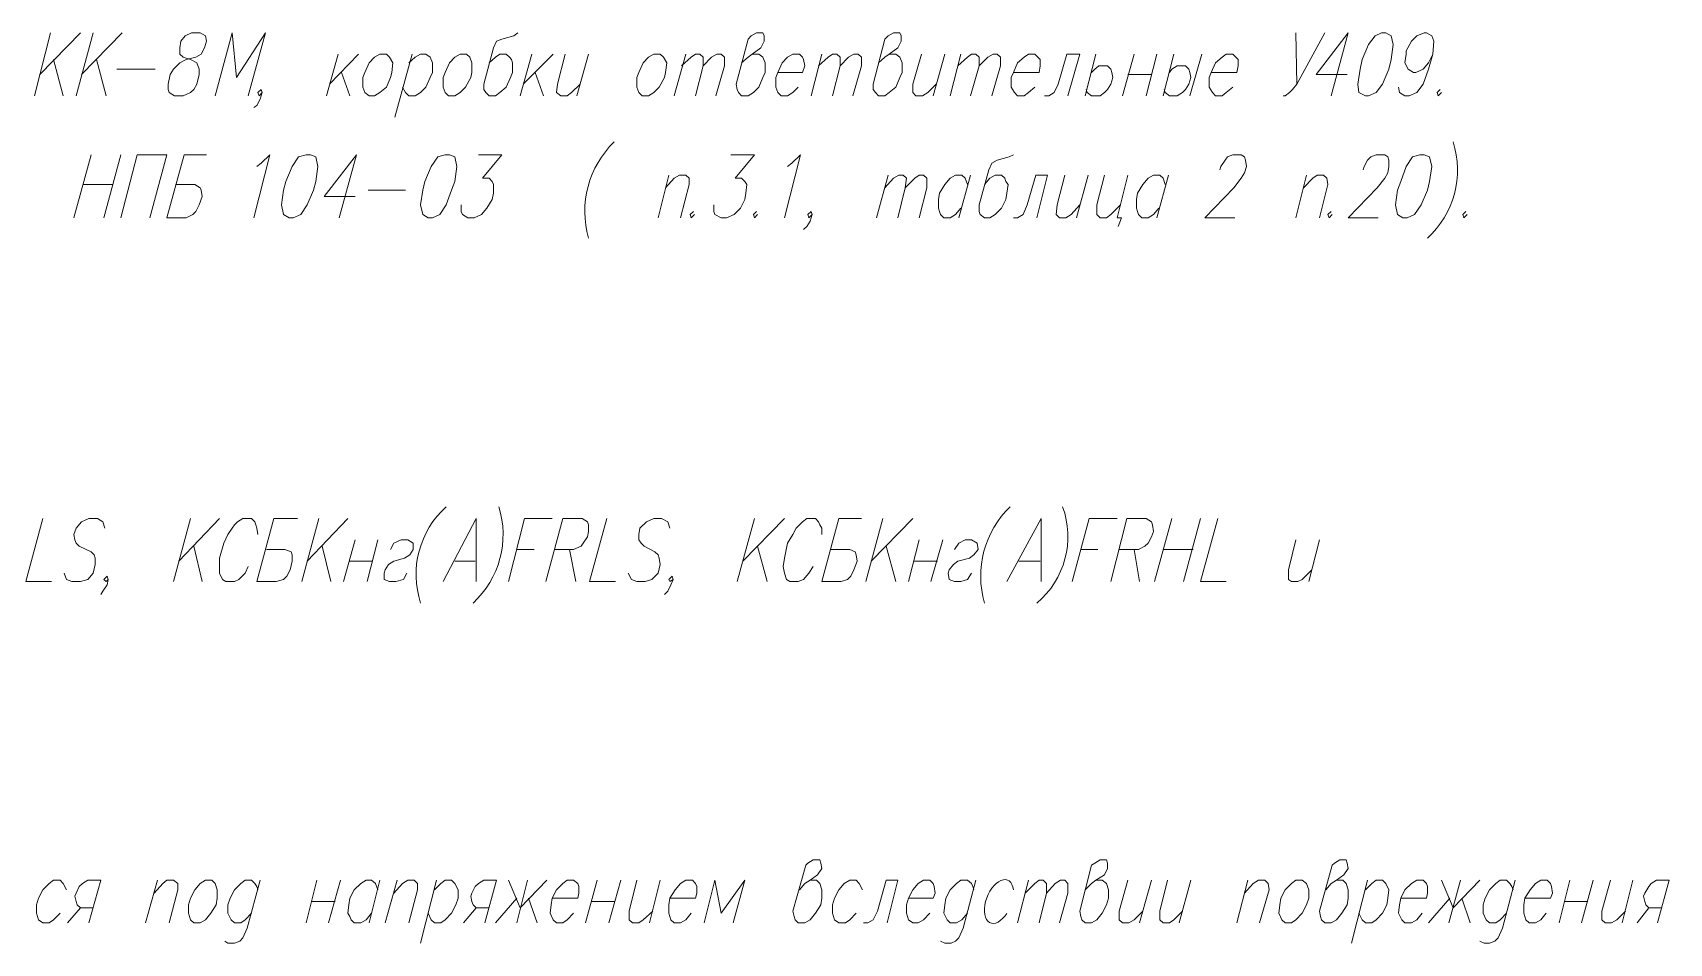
# Model space of a CAD drawing. Header units: millimetres. Extents: x 2185 to 4647, y 1259 to 2456.
# Drawn here: x 4063.25 to 4095.62, y 2347.82 to 2365.84 of the extents above; entities that cross this region are included whole.
import ezdxf

# ---------------------------------------------------------------- set-up
doc = ezdxf.new("R2010")
doc.units = ezdxf.units.MM
doc.layers.add('PDF _текст', color=7, linetype='Continuous')

msp = doc.modelspace()

# ---------------------------------------------------------------- linework, layer by layer
at = {"layer": 'PDF _текст', "lineweight": 20}
for points in [[(4063.596, 2365.837), (4063.279, 2364.588)], [(4064.189, 2365.837), (4063.385, 2365.011)], [(4064.443, 2365.837), (4064.104, 2364.588)], [(4065.014, 2365.837), (4064.21, 2365.011)], [(4067.512, 2364.588), (4067.851, 2365.837), (4067.279, 2364.948), (4067.195, 2365.837), (4066.856, 2364.588)], [(4072.847, 2365.837), (4072.762, 2365.773), (4072.529, 2365.71), (4072.423, 2365.667), (4072.36, 2365.54), (4072.169, 2364.821), (4072.169, 2364.715), (4072.212, 2364.651), (4072.275, 2364.588), (4072.402, 2364.588), (4072.487, 2364.651), (4072.614, 2364.757), (4072.698, 2364.948), (4072.741, 2365.053), (4072.741, 2365.244), (4072.72, 2365.307), (4072.677, 2365.35), (4072.614, 2365.413), (4072.487, 2365.413), (4072.402, 2365.35), (4072.275, 2365.244)], [(4077.271, 2365.244), (4077.398, 2365.35), (4077.482, 2365.413), (4077.652, 2365.54), (4077.715, 2365.667), (4077.715, 2365.773), (4077.694, 2365.837), (4077.567, 2365.837), (4077.461, 2365.773), (4077.398, 2365.71), (4077.165, 2364.821), (4077.186, 2364.715), (4077.207, 2364.651), (4077.271, 2364.588), (4077.398, 2364.588), (4077.504, 2364.651), (4077.609, 2364.757), (4077.694, 2364.948), (4077.736, 2365.053), (4077.736, 2365.244), (4077.694, 2365.35), (4077.609, 2365.413), (4077.482, 2365.413)], [(4079.98, 2365.244), (4080.107, 2365.35), (4080.192, 2365.413), (4080.361, 2365.54), (4080.425, 2365.667), (4080.425, 2365.773), (4080.404, 2365.837), (4080.277, 2365.837), (4080.171, 2365.773), (4080.107, 2365.71), (4079.874, 2364.821), (4079.874, 2364.715), (4079.917, 2364.651), (4079.98, 2364.588), (4080.107, 2364.588), (4080.192, 2364.651), (4080.319, 2364.757), (4080.404, 2364.948), (4080.446, 2365.053), (4080.446, 2365.244), (4080.404, 2365.35), (4080.319, 2365.413), (4080.192, 2365.413)], [(4088.807, 2365.837), (4088.257, 2364.821), (4088.172, 2364.715), (4088.109, 2364.651), (4088.024, 2364.588), (4087.982, 2364.588)], [(4088.236, 2365.837), (4088.257, 2364.821)], [(4088.934, 2364.588), (4089.273, 2365.837), (4088.638, 2365.011), (4089.252, 2365.011)], [(4090.945, 2365.413), (4090.861, 2365.244), (4090.755, 2365.117), (4090.607, 2365.053), (4090.564, 2365.053), (4090.458, 2365.117), (4090.395, 2365.244), (4090.416, 2365.413), (4090.416, 2365.477), (4090.522, 2365.667), (4090.628, 2365.773), (4090.776, 2365.837), (4090.818, 2365.837), (4090.924, 2365.773), (4090.966, 2365.667), (4090.945, 2365.413), (4090.861, 2365.117), (4090.755, 2364.821), (4090.628, 2364.651), (4090.48, 2364.588), (4090.395, 2364.588), (4090.289, 2364.651), (4090.268, 2364.757)], [(4063.85, 2364.588), (4063.66, 2365.307)], [(4064.697, 2364.588), (4064.506, 2365.307)], [(4064.909, 2365.117), (4065.671, 2365.117)], [(4069.29, 2365.413), (4069.058, 2364.588)], [(4069.693, 2365.413), (4069.121, 2364.821)], [(4070.751, 2365.413), (4070.412, 2364.164)], [(4070.687, 2365.244), (4070.814, 2365.35), (4070.92, 2365.413), (4071.026, 2365.413), (4071.111, 2365.35), (4071.153, 2365.244), (4071.153, 2365.053), (4071.111, 2364.948), (4071.026, 2364.757), (4070.92, 2364.651), (4070.814, 2364.588), (4070.687, 2364.588), (4070.624, 2364.651), (4070.56, 2364.757)], [(4073.122, 2365.413), (4072.889, 2364.588)], [(4073.545, 2365.413), (4072.952, 2364.821)], [(4073.778, 2365.413), (4073.63, 2364.821), (4073.609, 2364.651), (4073.693, 2364.588), (4073.82, 2364.588), (4073.905, 2364.651), (4074.074, 2364.821)], [(4074.244, 2365.413), (4074.011, 2364.588)], [(4076.17, 2365.413), (4075.937, 2364.588)], [(4076.085, 2365.18), (4076.276, 2365.35), (4076.36, 2365.413), (4076.445, 2365.413), (4076.509, 2365.35), (4076.509, 2365.18), (4076.36, 2364.588)], [(4076.509, 2365.18), (4076.678, 2365.35), (4076.784, 2365.413), (4076.869, 2365.413), (4076.932, 2365.35), (4076.932, 2365.18), (4076.763, 2364.588)], [(4077.99, 2365.053), (4078.477, 2365.053), (4078.52, 2365.18), (4078.498, 2365.307), (4078.477, 2365.35), (4078.414, 2365.413), (4078.287, 2365.413), (4078.181, 2365.35), (4078.075, 2365.244), (4077.99, 2365.053), (4077.948, 2364.948), (4077.948, 2364.757), (4077.99, 2364.651), (4078.054, 2364.588), (4078.181, 2364.588), (4078.287, 2364.651), (4078.393, 2364.757)], [(4078.858, 2365.413), (4078.647, 2364.588)], [(4078.795, 2365.18), (4078.985, 2365.35), (4079.07, 2365.413), (4079.155, 2365.413), (4079.218, 2365.35), (4079.218, 2365.18), (4079.07, 2364.588)], [(4079.218, 2365.18), (4079.388, 2365.35), (4079.493, 2365.413), (4079.578, 2365.413), (4079.642, 2365.35), (4079.642, 2365.18), (4079.472, 2364.588)], [(4080.827, 2365.413), (4080.658, 2364.821), (4080.658, 2364.651), (4080.721, 2364.588), (4080.848, 2364.588), (4080.954, 2364.651), (4081.123, 2364.821)], [(4081.293, 2365.413), (4081.06, 2364.588)], [(4081.61, 2365.413), (4081.398, 2364.588)], [(4081.547, 2365.18), (4081.737, 2365.35), (4081.822, 2365.413), (4081.907, 2365.413), (4081.97, 2365.35), (4081.97, 2365.18), (4081.801, 2364.588)], [(4081.97, 2365.18), (4082.139, 2365.35), (4082.245, 2365.413), (4082.33, 2365.413), (4082.393, 2365.35), (4082.393, 2365.18), (4082.224, 2364.588)], [(4082.647, 2365.053), (4083.155, 2365.053), (4083.177, 2365.18), (4083.177, 2365.307), (4083.134, 2365.35), (4083.071, 2365.413), (4082.944, 2365.413), (4082.859, 2365.35), (4082.732, 2365.244), (4082.647, 2365.053), (4082.605, 2364.948), (4082.605, 2364.757), (4082.669, 2364.651), (4082.732, 2364.588), (4082.859, 2364.588), (4082.944, 2364.651), (4083.071, 2364.757)], [(4083.727, 2364.588), (4083.96, 2365.413), (4083.706, 2365.413), (4083.536, 2364.821), (4083.452, 2364.651), (4083.346, 2364.588), (4083.261, 2364.588)], [(4084.277, 2365.413), (4084.066, 2364.588)], [(4084.193, 2365.053), (4084.256, 2365.117), (4084.341, 2365.18), (4084.468, 2365.18), (4084.51, 2365.18), (4084.574, 2365.117), (4084.595, 2365.053), (4084.616, 2364.948), (4084.574, 2364.821), (4084.51, 2364.715), (4084.447, 2364.651), (4084.362, 2364.588), (4084.193, 2364.588), (4084.108, 2364.651), (4084.087, 2364.715)], [(4085.039, 2365.413), (4084.807, 2364.588)], [(4085.484, 2365.413), (4085.272, 2364.588)], [(4085.823, 2365.413), (4085.611, 2364.588)], [(4085.738, 2365.053), (4085.78, 2365.117), (4085.886, 2365.18), (4086.013, 2365.18), (4086.055, 2365.18), (4086.119, 2365.117), (4086.14, 2365.053), (4086.161, 2364.948), (4086.119, 2364.821), (4086.055, 2364.715), (4085.992, 2364.651), (4085.886, 2364.588), (4085.738, 2364.588), (4085.653, 2364.651), (4085.632, 2364.715)], [(4086.373, 2365.413), (4086.14, 2364.588)], [(4086.563, 2365.053), (4087.071, 2365.053), (4087.093, 2365.18), (4087.093, 2365.307), (4087.05, 2365.35), (4086.987, 2365.413), (4086.86, 2365.413), (4086.775, 2365.35), (4086.648, 2365.244), (4086.563, 2365.053), (4086.521, 2364.948), (4086.521, 2364.757), (4086.585, 2364.651), (4086.648, 2364.588), (4086.775, 2364.588), (4086.86, 2364.651), (4086.987, 2364.757)], [(4069.354, 2365.053), (4069.523, 2364.588)], [(4073.185, 2365.053), (4073.355, 2364.588)], [(4084.912, 2365.011), (4085.378, 2365.011)], [(4067.787, 2364.651), (4067.724, 2364.588), (4067.703, 2364.651), (4067.766, 2364.715), (4067.787, 2364.651), (4067.745, 2364.524), (4067.682, 2364.397), (4067.618, 2364.355)], [(4091.093, 2364.715), (4091.03, 2364.651), (4091.051, 2364.588), (4091.115, 2364.651)], [(4064.401, 2363.423), (4064.062, 2362.175)], [(4064.655, 2362.175), (4064.993, 2363.423)], [(4064.993, 2362.175), (4065.311, 2363.423), (4065.903, 2363.423), (4065.565, 2362.175)], [(4066.687, 2363.423), (4066.242, 2363.423), (4065.903, 2362.175), (4066.285, 2362.175), (4066.412, 2362.238), (4066.475, 2362.302), (4066.539, 2362.429), (4066.602, 2362.598), (4066.581, 2362.725), (4066.56, 2362.767), (4066.454, 2362.831), (4066.073, 2362.831)], [(4067.682, 2363.191), (4067.766, 2363.254), (4067.936, 2363.423), (4067.618, 2362.175)], [(4069.312, 2362.175), (4069.65, 2363.423), (4069.015, 2362.598), (4069.629, 2362.598)], [(4072.063, 2363.423), (4072.529, 2363.423), (4072.148, 2362.958), (4072.275, 2362.958), (4072.339, 2362.894), (4072.36, 2362.831), (4072.36, 2362.661), (4072.339, 2362.534), (4072.233, 2362.365), (4072.127, 2362.238), (4071.979, 2362.175), (4071.852, 2362.175), (4071.746, 2362.238), (4071.725, 2362.302), (4071.725, 2362.429)], [(4077.059, 2363.423), (4077.525, 2363.423), (4077.144, 2362.958), (4077.271, 2362.958), (4077.334, 2362.894), (4077.377, 2362.831), (4077.355, 2362.661), (4077.334, 2362.534), (4077.25, 2362.365), (4077.123, 2362.238), (4076.974, 2362.175), (4076.869, 2362.175), (4076.742, 2362.238), (4076.72, 2362.302), (4076.72, 2362.429)], [(4078.181, 2363.191), (4078.266, 2363.254), (4078.435, 2363.423), (4078.117, 2362.175)], [(4082.647, 2363.423), (4082.563, 2363.381), (4082.33, 2363.318), (4082.224, 2363.254), (4082.161, 2363.127), (4081.97, 2362.429), (4081.97, 2362.302), (4081.991, 2362.238), (4082.076, 2362.175), (4082.182, 2362.175), (4082.288, 2362.238), (4082.415, 2362.365), (4082.499, 2362.534), (4082.52, 2362.661), (4082.542, 2362.831), (4082.499, 2362.894), (4082.478, 2362.958), (4082.415, 2363.021), (4082.288, 2363.021), (4082.182, 2362.958), (4082.076, 2362.831)], [(4086.733, 2363.127), (4086.754, 2363.191), (4086.839, 2363.318), (4086.881, 2363.381), (4086.987, 2363.423), (4087.156, 2363.423), (4087.22, 2363.381), (4087.241, 2363.318), (4087.262, 2363.191), (4087.22, 2363.064), (4087.156, 2362.958), (4087.008, 2362.767), (4086.436, 2362.175), (4087.029, 2362.175)], [(4089.569, 2363.127), (4089.59, 2363.191), (4089.654, 2363.318), (4089.717, 2363.381), (4089.823, 2363.423), (4089.993, 2363.423), (4090.056, 2363.381), (4090.077, 2363.318), (4090.077, 2363.191), (4090.056, 2363.064), (4089.993, 2362.958), (4089.845, 2362.767), (4089.273, 2362.175), (4089.866, 2362.175)], [(4075.831, 2363.021), (4075.62, 2362.175)], [(4075.768, 2362.767), (4075.937, 2362.958), (4076.043, 2363.021), (4076.17, 2363.021), (4076.233, 2362.958), (4076.233, 2362.831), (4076.064, 2362.175)], [(4080.171, 2363.021), (4079.938, 2362.175)], [(4080.107, 2362.767), (4080.277, 2362.958), (4080.382, 2363.021), (4080.467, 2363.021), (4080.531, 2362.958), (4080.509, 2362.767), (4080.361, 2362.175)], [(4080.509, 2362.767), (4080.7, 2362.958), (4080.785, 2363.021), (4080.869, 2363.021), (4080.933, 2362.958), (4080.933, 2362.767), (4080.785, 2362.175)], [(4081.61, 2362.365), (4081.504, 2362.238), (4081.398, 2362.175), (4081.271, 2362.175), (4081.208, 2362.238), (4081.187, 2362.302), (4081.166, 2362.365), (4081.166, 2362.534), (4081.187, 2362.661), (4081.293, 2362.831), (4081.398, 2362.958), (4081.504, 2363.021), (4081.631, 2363.021), (4081.695, 2362.958), (4081.737, 2362.831)], [(4081.801, 2363.021), (4081.568, 2362.175)], [(4083.113, 2362.175), (4083.325, 2363.021), (4083.092, 2363.021), (4082.923, 2362.429), (4082.838, 2362.238), (4082.732, 2362.175), (4082.647, 2362.175)], [(4083.663, 2363.021), (4083.515, 2362.429), (4083.494, 2362.238), (4083.558, 2362.175), (4083.685, 2362.175), (4083.79, 2362.238), (4083.96, 2362.429)], [(4084.129, 2363.021), (4083.896, 2362.175)], [(4084.447, 2363.021), (4084.298, 2362.429), (4084.298, 2362.238), (4084.362, 2362.175), (4084.489, 2362.175), (4084.574, 2362.238), (4084.764, 2362.429)], [(4084.912, 2363.021), (4084.701, 2362.175), (4084.785, 2362.175), (4084.722, 2362.005)], [(4085.526, 2362.365), (4085.42, 2362.238), (4085.315, 2362.175), (4085.188, 2362.175), (4085.124, 2362.238), (4085.103, 2362.302), (4085.082, 2362.365), (4085.082, 2362.534), (4085.103, 2362.661), (4085.209, 2362.831), (4085.315, 2362.958), (4085.42, 2363.021), (4085.547, 2363.021), (4085.611, 2362.958), (4085.653, 2362.831)], [(4085.717, 2363.021), (4085.484, 2362.175)], [(4088.447, 2363.021), (4088.236, 2362.175)], [(4088.384, 2362.767), (4088.574, 2362.958), (4088.659, 2363.021), (4088.786, 2363.021), (4088.85, 2362.958), (4088.871, 2362.831), (4088.701, 2362.175)], [(4064.252, 2362.831), (4064.824, 2362.831)], [(4069.883, 2362.725), (4070.624, 2362.725)], [(4076.318, 2362.302), (4076.255, 2362.238), (4076.276, 2362.175), (4076.339, 2362.238)], [(4077.567, 2362.302), (4077.504, 2362.238), (4077.525, 2362.175), (4077.588, 2362.238)], [(4078.668, 2362.238), (4078.604, 2362.175), (4078.583, 2362.238), (4078.647, 2362.302), (4078.668, 2362.238), (4078.625, 2362.111), (4078.562, 2362.005), (4078.498, 2361.942)], [(4088.934, 2362.302), (4088.871, 2362.238), (4088.892, 2362.175), (4088.955, 2362.238)], [(4091.601, 2362.302), (4091.538, 2362.238), (4091.559, 2362.175), (4091.623, 2362.238)], [(4063.448, 2356.226), (4063.109, 2354.977), (4063.617, 2354.977)], [(4064.676, 2356.036), (4064.633, 2356.163), (4064.528, 2356.226), (4064.358, 2356.226), (4064.21, 2356.163), (4064.104, 2356.036), (4064.062, 2355.909), (4064.083, 2355.803), (4064.104, 2355.739), (4064.168, 2355.676), (4064.401, 2355.57), (4064.464, 2355.507), (4064.485, 2355.443), (4064.485, 2355.316), (4064.443, 2355.147), (4064.337, 2355.02), (4064.189, 2354.977), (4064.02, 2354.977), (4063.914, 2355.02), (4063.871, 2355.147)], [(4066.369, 2356.226), (4066.031, 2354.977)], [(4066.941, 2356.226), (4066.136, 2355.38)], [(4067.703, 2355.909), (4067.682, 2356.036), (4067.66, 2356.099), (4067.639, 2356.163), (4067.576, 2356.226), (4067.406, 2356.226), (4067.301, 2356.163), (4067.237, 2356.099), (4067.195, 2356.036), (4067.11, 2355.909), (4067.025, 2355.739), (4066.941, 2355.443), (4066.941, 2355.274), (4066.941, 2355.147), (4067.004, 2355.02), (4067.068, 2354.977), (4067.237, 2354.977), (4067.322, 2355.02), (4067.449, 2355.147), (4067.512, 2355.274)], [(4068.486, 2356.226), (4068.02, 2356.226), (4067.682, 2354.977), (4068.063, 2354.977), (4068.211, 2355.02), (4068.274, 2355.083), (4068.338, 2355.21), (4068.38, 2355.38), (4068.38, 2355.507), (4068.359, 2355.57), (4068.232, 2355.612), (4067.872, 2355.612)], [(4068.909, 2356.226), (4068.571, 2354.977)], [(4069.481, 2356.226), (4068.677, 2355.38)], [(4071.365, 2354.977), (4072.021, 2356.226), (4072.021, 2354.977)], [(4072.656, 2354.977), (4072.974, 2356.226), (4073.524, 2356.226)], [(4073.397, 2354.977), (4073.736, 2356.226), (4074.117, 2356.226), (4074.223, 2356.163), (4074.244, 2356.099), (4074.244, 2355.972), (4074.223, 2355.866), (4074.138, 2355.739), (4074.096, 2355.676), (4073.947, 2355.612), (4073.566, 2355.612)], [(4074.604, 2356.226), (4074.265, 2354.977), (4074.773, 2354.977)], [(4075.852, 2356.036), (4075.81, 2356.163), (4075.683, 2356.226), (4075.535, 2356.226), (4075.387, 2356.163), (4075.26, 2356.036), (4075.239, 2355.909), (4075.239, 2355.803), (4075.281, 2355.739), (4075.344, 2355.676), (4075.556, 2355.57), (4075.62, 2355.507), (4075.641, 2355.443), (4075.662, 2355.316), (4075.62, 2355.147), (4075.493, 2355.02), (4075.366, 2354.977), (4075.196, 2354.977), (4075.09, 2355.02), (4075.027, 2355.147)], [(4077.525, 2356.226), (4077.186, 2354.977)], [(4078.117, 2356.226), (4077.292, 2355.38)], [(4078.858, 2355.909), (4078.858, 2356.036), (4078.816, 2356.099), (4078.795, 2356.163), (4078.731, 2356.226), (4078.562, 2356.226), (4078.477, 2356.163), (4078.414, 2356.099), (4078.35, 2356.036), (4078.287, 2355.909), (4078.181, 2355.739), (4078.117, 2355.443), (4078.096, 2355.274), (4078.117, 2355.147), (4078.16, 2355.02), (4078.223, 2354.977), (4078.393, 2354.977), (4078.498, 2355.02), (4078.604, 2355.147), (4078.689, 2355.274)], [(4079.642, 2356.226), (4079.197, 2356.226), (4078.858, 2354.977), (4079.239, 2354.977), (4079.366, 2355.02), (4079.43, 2355.083), (4079.493, 2355.21), (4079.557, 2355.38), (4079.536, 2355.507), (4079.515, 2355.57), (4079.409, 2355.612), (4079.028, 2355.612)], [(4080.065, 2356.226), (4079.726, 2354.977)], [(4080.658, 2356.226), (4079.832, 2355.38)], [(4082.52, 2354.977), (4083.198, 2356.226), (4083.198, 2354.977)], [(4083.812, 2354.977), (4084.15, 2356.226), (4084.701, 2356.226)], [(4084.574, 2354.977), (4084.891, 2356.226), (4085.272, 2356.226), (4085.378, 2356.163), (4085.399, 2356.099), (4085.42, 2355.972), (4085.378, 2355.866), (4085.315, 2355.739), (4085.251, 2355.676), (4085.124, 2355.612), (4084.743, 2355.612)], [(4085.442, 2354.977), (4085.78, 2356.226)], [(4086.352, 2356.226), (4086.013, 2354.977)], [(4086.69, 2356.226), (4086.352, 2354.977), (4086.86, 2354.977)], [(4069.629, 2355.803), (4069.396, 2354.977)], [(4070.074, 2355.803), (4069.862, 2354.977)], [(4070.328, 2355.612), (4070.391, 2355.739), (4070.539, 2355.803), (4070.666, 2355.803), (4070.772, 2355.739), (4070.772, 2355.612), (4070.709, 2355.507), (4070.603, 2355.443), (4070.391, 2355.38), (4070.285, 2355.316), (4070.222, 2355.21), (4070.201, 2355.147), (4070.201, 2355.02), (4070.306, 2354.977), (4070.433, 2354.977), (4070.582, 2355.02), (4070.645, 2355.147)], [(4080.785, 2355.803), (4080.573, 2354.977)], [(4081.25, 2355.803), (4081.017, 2354.977)], [(4081.483, 2355.612), (4081.568, 2355.739), (4081.695, 2355.803), (4081.822, 2355.803), (4081.928, 2355.739), (4081.949, 2355.612), (4081.864, 2355.507), (4081.779, 2355.443), (4081.547, 2355.38), (4081.462, 2355.316), (4081.377, 2355.21), (4081.356, 2355.147), (4081.377, 2355.02), (4081.483, 2354.977), (4081.61, 2354.977), (4081.737, 2355.02), (4081.822, 2355.147)], [(4088.236, 2355.803), (4088.088, 2355.21), (4088.088, 2355.02), (4088.151, 2354.977), (4088.278, 2354.977), (4088.363, 2355.02), (4088.553, 2355.21)], [(4088.701, 2355.803), (4088.49, 2354.977)], [(4066.602, 2354.977), (4066.433, 2355.676)], [(4069.142, 2354.977), (4068.973, 2355.676)], [(4072.825, 2355.612), (4073.164, 2355.612)], [(4073.863, 2355.612), (4073.99, 2354.977)], [(4077.779, 2354.977), (4077.588, 2355.676)], [(4080.319, 2354.977), (4080.128, 2355.676)], [(4083.981, 2355.612), (4084.32, 2355.612)], [(4085.039, 2355.612), (4085.145, 2354.977)], [(4085.611, 2355.612), (4086.204, 2355.612)], [(4064.739, 2355.02), (4064.697, 2354.977), (4064.655, 2355.02), (4064.718, 2355.083), (4064.739, 2355.02), (4064.718, 2354.914), (4064.633, 2354.787), (4064.591, 2354.723)], [(4069.502, 2355.38), (4069.968, 2355.38)], [(4071.598, 2355.38), (4072, 2355.38)], [(4075.916, 2355.02), (4075.852, 2354.977), (4075.831, 2355.02), (4075.895, 2355.083), (4075.916, 2355.02), (4075.874, 2354.914), (4075.81, 2354.787), (4075.747, 2354.723)], [(4080.679, 2355.38), (4081.144, 2355.38)], [(4082.753, 2355.38), (4083.177, 2355.38)], [(4078.414, 2348.881), (4078.52, 2349.008), (4078.625, 2349.072), (4078.774, 2349.177), (4078.858, 2349.304), (4078.837, 2349.41), (4078.816, 2349.474), (4078.689, 2349.474), (4078.583, 2349.41), (4078.541, 2349.368), (4078.287, 2348.458), (4078.308, 2348.352), (4078.329, 2348.288), (4078.393, 2348.225), (4078.52, 2348.225), (4078.625, 2348.288), (4078.731, 2348.415), (4078.837, 2348.585), (4078.858, 2348.712), (4078.858, 2348.881), (4078.816, 2349.008), (4078.752, 2349.072), (4078.625, 2349.072)], [(4084.066, 2348.881), (4084.193, 2349.008), (4084.277, 2349.072), (4084.447, 2349.177), (4084.51, 2349.304), (4084.51, 2349.41), (4084.489, 2349.474), (4084.362, 2349.474), (4084.256, 2349.41), (4084.193, 2349.368), (4083.96, 2348.458), (4083.981, 2348.352), (4084.002, 2348.288), (4084.066, 2348.225), (4084.193, 2348.225), (4084.298, 2348.288), (4084.404, 2348.415), (4084.489, 2348.585), (4084.531, 2348.712), (4084.531, 2348.881), (4084.489, 2349.008), (4084.404, 2349.072), (4084.277, 2349.072)], [(4088.828, 2348.881), (4088.934, 2349.008), (4089.04, 2349.072), (4089.188, 2349.177), (4089.273, 2349.304), (4089.252, 2349.41), (4089.231, 2349.474), (4089.104, 2349.474), (4088.998, 2349.41), (4088.955, 2349.368), (4088.701, 2348.458), (4088.723, 2348.352), (4088.744, 2348.288), (4088.807, 2348.225), (4088.934, 2348.225), (4089.04, 2348.288), (4089.146, 2348.415), (4089.252, 2348.585), (4089.273, 2348.712), (4089.273, 2348.881), (4089.231, 2349.008), (4089.167, 2349.072), (4089.04, 2349.072)], [(4063.914, 2348.881), (4063.85, 2349.008), (4063.787, 2349.072), (4063.66, 2349.072), (4063.575, 2349.008), (4063.448, 2348.881), (4063.363, 2348.712), (4063.321, 2348.585), (4063.321, 2348.415), (4063.363, 2348.288), (4063.448, 2348.225), (4063.575, 2348.225), (4063.66, 2348.288), (4063.787, 2348.415)], [(4064.358, 2348.225), (4064.591, 2349.072), (4064.337, 2349.072), (4064.231, 2349.008), (4064.168, 2348.945), (4064.104, 2348.817), (4064.083, 2348.754), (4064.104, 2348.648), (4064.125, 2348.585), (4064.189, 2348.521), (4064.443, 2348.521)], [(4065.713, 2349.072), (4065.48, 2348.225)], [(4065.649, 2348.817), (4065.819, 2349.008), (4065.903, 2349.072), (4066.031, 2349.072), (4066.115, 2349.008), (4066.115, 2348.881), (4065.946, 2348.225)], [(4067.745, 2349.072), (4067.491, 2348.119), (4067.406, 2347.928), (4067.343, 2347.865), (4067.237, 2347.823), (4067.11, 2347.823), (4067.047, 2347.865)], [(4067.703, 2348.881), (4067.682, 2348.945), (4067.639, 2349.008), (4067.576, 2349.072), (4067.449, 2349.072), (4067.364, 2349.008), (4067.237, 2348.881), (4067.152, 2348.712), (4067.11, 2348.585), (4067.11, 2348.415), (4067.174, 2348.288), (4067.237, 2348.225), (4067.364, 2348.225), (4067.449, 2348.288), (4067.576, 2348.415)], [(4068.867, 2349.072), (4068.655, 2348.225)], [(4069.333, 2349.072), (4069.1, 2348.225)], [(4069.947, 2348.415), (4069.841, 2348.288), (4069.735, 2348.225), (4069.608, 2348.225), (4069.544, 2348.288), (4069.523, 2348.352), (4069.481, 2348.415), (4069.502, 2348.585), (4069.523, 2348.712), (4069.608, 2348.881), (4069.735, 2349.008), (4069.841, 2349.072), (4069.947, 2349.072), (4070.031, 2349.008), (4070.074, 2348.881)], [(4070.116, 2349.072), (4069.904, 2348.225)], [(4070.455, 2349.072), (4070.222, 2348.225)], [(4070.391, 2348.817), (4070.56, 2349.008), (4070.666, 2349.072), (4070.793, 2349.072), (4070.857, 2349.008), (4070.857, 2348.881), (4070.687, 2348.225)], [(4071.238, 2349.072), (4070.92, 2347.823)], [(4071.195, 2348.881), (4071.323, 2349.008), (4071.407, 2349.072), (4071.534, 2349.072), (4071.598, 2349.008), (4071.661, 2348.881), (4071.661, 2348.712), (4071.619, 2348.585), (4071.534, 2348.415), (4071.407, 2348.288), (4071.323, 2348.225), (4071.195, 2348.225), (4071.132, 2348.288), (4071.068, 2348.415)], [(4072.19, 2348.225), (4072.423, 2349.072), (4072.169, 2349.072), (4072.063, 2349.008), (4072, 2348.945), (4071.936, 2348.817), (4071.915, 2348.754), (4071.936, 2348.648), (4071.958, 2348.585), (4072.021, 2348.521), (4072.275, 2348.521)], [(4073.418, 2349.072), (4072.889, 2348.521), (4072.656, 2349.072)], [(4073.037, 2349.072), (4072.825, 2348.225)], [(4073.524, 2348.712), (4074.032, 2348.712), (4074.053, 2348.817), (4074.053, 2348.945), (4074.032, 2349.008), (4073.947, 2349.072), (4073.82, 2349.072), (4073.736, 2349.008), (4073.609, 2348.881), (4073.524, 2348.712), (4073.503, 2348.585), (4073.482, 2348.415), (4073.545, 2348.288), (4073.609, 2348.225), (4073.736, 2348.225), (4073.82, 2348.288), (4073.947, 2348.415)], [(4074.413, 2349.072), (4074.18, 2348.225)], [(4074.879, 2349.072), (4074.646, 2348.225)], [(4075.196, 2349.072), (4075.048, 2348.458), (4075.048, 2348.288), (4075.112, 2348.225), (4075.239, 2348.225), (4075.323, 2348.288), (4075.514, 2348.458)], [(4075.662, 2349.072), (4075.45, 2348.225)], [(4075.852, 2348.712), (4076.36, 2348.712), (4076.382, 2348.817), (4076.382, 2348.945), (4076.36, 2349.008), (4076.297, 2349.072), (4076.17, 2349.072), (4076.064, 2349.008), (4075.958, 2348.881), (4075.852, 2348.712), (4075.831, 2348.585), (4075.831, 2348.415), (4075.874, 2348.288), (4075.937, 2348.225), (4076.064, 2348.225), (4076.17, 2348.288), (4076.276, 2348.415)], [(4077.101, 2348.225), (4077.334, 2349.072), (4076.869, 2348.415), (4076.742, 2349.072), (4076.53, 2348.225)], [(4079.663, 2348.881), (4079.599, 2349.008), (4079.536, 2349.072), (4079.409, 2349.072), (4079.303, 2349.008), (4079.197, 2348.881), (4079.112, 2348.712), (4079.07, 2348.585), (4079.07, 2348.415), (4079.112, 2348.288), (4079.197, 2348.225), (4079.324, 2348.225), (4079.409, 2348.288), (4079.536, 2348.415)], [(4080.15, 2348.225), (4080.361, 2349.072), (4080.128, 2349.072), (4079.959, 2348.458), (4079.874, 2348.288), (4079.769, 2348.225), (4079.684, 2348.225)], [(4080.573, 2348.712), (4081.06, 2348.712), (4081.102, 2348.817), (4081.081, 2348.945), (4081.06, 2349.008), (4080.996, 2349.072), (4080.869, 2349.072), (4080.763, 2349.008), (4080.658, 2348.881), (4080.573, 2348.712), (4080.531, 2348.585), (4080.531, 2348.415), (4080.573, 2348.288), (4080.658, 2348.225), (4080.763, 2348.225), (4080.869, 2348.288), (4080.996, 2348.415)], [(4081.907, 2349.072), (4081.652, 2348.119), (4081.568, 2347.928), (4081.504, 2347.865), (4081.42, 2347.823), (4081.293, 2347.823), (4081.208, 2347.865)], [(4081.864, 2348.881), (4081.843, 2348.945), (4081.822, 2349.008), (4081.737, 2349.072), (4081.61, 2349.072), (4081.525, 2349.008), (4081.398, 2348.881), (4081.314, 2348.712), (4081.293, 2348.585), (4081.271, 2348.415), (4081.335, 2348.288), (4081.398, 2348.225), (4081.525, 2348.225), (4081.631, 2348.288), (4081.737, 2348.415)], [(4082.944, 2349.072), (4082.732, 2348.225)], [(4082.88, 2348.817), (4083.071, 2349.008), (4083.155, 2349.072), (4083.24, 2349.072), (4083.304, 2349.008), (4083.304, 2348.817), (4083.155, 2348.225)], [(4083.304, 2348.817), (4083.473, 2349.008), (4083.579, 2349.072), (4083.663, 2349.072), (4083.727, 2349.008), (4083.727, 2348.817), (4083.558, 2348.225)], [(4084.912, 2349.072), (4084.743, 2348.458), (4084.743, 2348.288), (4084.807, 2348.225), (4084.934, 2348.225), (4085.039, 2348.288), (4085.209, 2348.458)], [(4085.378, 2349.072), (4085.145, 2348.225)], [(4085.696, 2349.072), (4085.547, 2348.458), (4085.547, 2348.288), (4085.611, 2348.225), (4085.738, 2348.225), (4085.823, 2348.288), (4085.992, 2348.458)], [(4086.161, 2349.072), (4085.928, 2348.225)], [(4087.283, 2349.072), (4087.071, 2348.225)], [(4087.22, 2348.817), (4087.389, 2349.008), (4087.495, 2349.072), (4087.622, 2349.072), (4087.685, 2349.008), (4087.707, 2348.881), (4087.516, 2348.225)], [(4089.654, 2349.072), (4089.336, 2347.823)], [(4089.612, 2348.881), (4089.739, 2349.008), (4089.823, 2349.072), (4089.95, 2349.072), (4090.014, 2349.008), (4090.077, 2348.881), (4090.056, 2348.712), (4090.035, 2348.585), (4089.95, 2348.415), (4089.823, 2348.288), (4089.739, 2348.225), (4089.612, 2348.225), (4089.548, 2348.288), (4089.485, 2348.415)], [(4090.31, 2348.712), (4090.818, 2348.712), (4090.839, 2348.817), (4090.839, 2348.945), (4090.818, 2349.008), (4090.755, 2349.072), (4090.628, 2349.072), (4090.522, 2349.008), (4090.395, 2348.881), (4090.31, 2348.712), (4090.289, 2348.585), (4090.268, 2348.415), (4090.331, 2348.288), (4090.395, 2348.225), (4090.522, 2348.225), (4090.628, 2348.288), (4090.734, 2348.415)], [(4091.877, 2349.072), (4091.347, 2348.521), (4091.115, 2349.072)], [(4091.496, 2349.072), (4091.263, 2348.225)], [(4092.575, 2349.072), (4092.321, 2348.119), (4092.236, 2347.928), (4092.173, 2347.865), (4092.067, 2347.823), (4091.961, 2347.823), (4091.877, 2347.865)], [(4092.533, 2348.881), (4092.512, 2348.945), (4092.469, 2349.008), (4092.406, 2349.072), (4092.279, 2349.072), (4092.194, 2349.008), (4092.067, 2348.881), (4091.982, 2348.712), (4091.94, 2348.585), (4091.94, 2348.415), (4092.004, 2348.288), (4092.067, 2348.225), (4092.194, 2348.225), (4092.279, 2348.288), (4092.406, 2348.415)], [(4092.766, 2348.712), (4093.274, 2348.712), (4093.316, 2348.817), (4093.295, 2348.945), (4093.274, 2349.008), (4093.21, 2349.072), (4093.083, 2349.072), (4092.977, 2349.008), (4092.872, 2348.881), (4092.766, 2348.712), (4092.745, 2348.585), (4092.745, 2348.415), (4092.787, 2348.288), (4092.85, 2348.225), (4092.977, 2348.225), (4093.083, 2348.288), (4093.189, 2348.415)], [(4093.655, 2349.072), (4093.443, 2348.225)], [(4094.12, 2349.072), (4093.888, 2348.225)], [(4094.459, 2349.072), (4094.29, 2348.458), (4094.29, 2348.288), (4094.353, 2348.225), (4094.48, 2348.225), (4094.586, 2348.288), (4094.755, 2348.458)], [(4094.904, 2349.072), (4094.692, 2348.225)], [(4095.391, 2348.225), (4095.623, 2349.072), (4095.369, 2349.072), (4095.264, 2349.008), (4095.221, 2348.945), (4095.137, 2348.817), (4095.115, 2348.754), (4095.137, 2348.648), (4095.158, 2348.585), (4095.221, 2348.521), (4095.475, 2348.521)], [(4068.761, 2348.648), (4069.227, 2348.648)], [(4072.402, 2348.225), (4072.825, 2348.712)], [(4073.058, 2348.712), (4073.228, 2348.225)], [(4074.307, 2348.648), (4074.752, 2348.648)], [(4090.861, 2348.225), (4091.284, 2348.712)], [(4091.517, 2348.712), (4091.686, 2348.225)], [(4093.549, 2348.648), (4094.015, 2348.648)], [(4063.935, 2348.225), (4064.189, 2348.521)], [(4071.767, 2348.225), (4072.021, 2348.521)], [(4094.988, 2348.225), (4095.221, 2348.521)]]:
    msp.add_lwpolyline(points, dxfattribs=at)
for points in [[(4066.39, 2365.837), (4066.263, 2365.773), (4066.179, 2365.667), (4066.158, 2365.54), (4066.158, 2365.413), (4066.221, 2365.35), (4066.369, 2365.307), (4066.496, 2365.244), (4066.539, 2365.117), (4066.539, 2365.011), (4066.496, 2364.821), (4066.433, 2364.715), (4066.369, 2364.651), (4066.221, 2364.588), (4066.052, 2364.588), (4065.946, 2364.651), (4065.925, 2364.715), (4065.925, 2364.821), (4065.967, 2365.011), (4066.031, 2365.117), (4066.158, 2365.244), (4066.285, 2365.307), (4066.475, 2365.35), (4066.581, 2365.413), (4066.644, 2365.54), (4066.687, 2365.667), (4066.666, 2365.773), (4066.56, 2365.837)], [(4089.929, 2365.837), (4089.802, 2365.773), (4089.675, 2365.604), (4089.548, 2365.307), (4089.506, 2365.117), (4089.463, 2364.821), (4089.485, 2364.651), (4089.612, 2364.588), (4089.675, 2364.588), (4089.823, 2364.651), (4089.95, 2364.821), (4090.077, 2365.117), (4090.12, 2365.307), (4090.162, 2365.604), (4090.12, 2365.773), (4090.014, 2365.837)], [(4070.116, 2365.413), (4070.243, 2365.413), (4070.306, 2365.35), (4070.37, 2365.244), (4070.349, 2365.053), (4070.328, 2364.948), (4070.243, 2364.757), (4070.116, 2364.651), (4070.01, 2364.588), (4069.904, 2364.588), (4069.82, 2364.651), (4069.777, 2364.757), (4069.777, 2364.948), (4069.82, 2365.053), (4069.904, 2365.244), (4070.01, 2365.35)], [(4071.704, 2365.413), (4071.831, 2365.413), (4071.894, 2365.35), (4071.936, 2365.244), (4071.936, 2365.053), (4071.915, 2364.948), (4071.809, 2364.757), (4071.704, 2364.651), (4071.598, 2364.588), (4071.471, 2364.588), (4071.407, 2364.651), (4071.365, 2364.757), (4071.365, 2364.948), (4071.407, 2365.053), (4071.492, 2365.244), (4071.598, 2365.35)], [(4075.535, 2365.413), (4075.662, 2365.413), (4075.725, 2365.35), (4075.789, 2365.244), (4075.768, 2365.053), (4075.747, 2364.948), (4075.641, 2364.757), (4075.535, 2364.651), (4075.429, 2364.588), (4075.302, 2364.588), (4075.239, 2364.651), (4075.196, 2364.757), (4075.196, 2364.948), (4075.239, 2365.053), (4075.323, 2365.244), (4075.429, 2365.35)], [(4068.655, 2363.423), (4068.507, 2363.381), (4068.38, 2363.191), (4068.253, 2362.894), (4068.211, 2362.725), (4068.168, 2362.429), (4068.211, 2362.238), (4068.317, 2362.175), (4068.401, 2362.175), (4068.549, 2362.238), (4068.677, 2362.429), (4068.804, 2362.725), (4068.846, 2362.894), (4068.888, 2363.191), (4068.846, 2363.381), (4068.74, 2363.423)], [(4071.407, 2363.423), (4071.259, 2363.381), (4071.132, 2363.191), (4071.005, 2362.894), (4070.963, 2362.725), (4070.92, 2362.429), (4070.963, 2362.238), (4071.068, 2362.175), (4071.153, 2362.175), (4071.301, 2362.238), (4071.428, 2362.429), (4071.534, 2362.725), (4071.598, 2362.894), (4071.64, 2363.191), (4071.598, 2363.381), (4071.492, 2363.423)], [(4090.691, 2363.423), (4090.543, 2363.381), (4090.416, 2363.191), (4090.31, 2362.894), (4090.247, 2362.725), (4090.204, 2362.429), (4090.247, 2362.238), (4090.353, 2362.175), (4090.437, 2362.175), (4090.585, 2362.238), (4090.712, 2362.429), (4090.839, 2362.725), (4090.882, 2362.894), (4090.924, 2363.191), (4090.882, 2363.381), (4090.776, 2363.423)], [(4066.666, 2349.072), (4066.793, 2349.072), (4066.856, 2349.008), (4066.898, 2348.881), (4066.898, 2348.712), (4066.877, 2348.585), (4066.771, 2348.415), (4066.666, 2348.288), (4066.56, 2348.225), (4066.433, 2348.225), (4066.369, 2348.288), (4066.327, 2348.415), (4066.327, 2348.585), (4066.369, 2348.712), (4066.454, 2348.881), (4066.56, 2349.008)], [(4088.236, 2349.072), (4088.363, 2349.072), (4088.447, 2349.008), (4088.49, 2348.881), (4088.49, 2348.712), (4088.447, 2348.585), (4088.363, 2348.415), (4088.236, 2348.288), (4088.151, 2348.225), (4088.024, 2348.225), (4087.961, 2348.288), (4087.897, 2348.415), (4087.918, 2348.585), (4087.939, 2348.712), (4088.024, 2348.881), (4088.151, 2349.008)]]:
    msp.add_lwpolyline(points, close=True, dxfattribs=at)
for centre, radius, start, end in [((4076.085, 2362.302), 1.916, 134.1048, 196.0323), ((4089.607, 2363.121), 1.827, 312.4104, 17.7268), ((4072.633, 2355.118), 1.803, 131.9174, 198.2197), ((4070.725, 2355.903), 1.827, 312.4104, 17.7268), ((4083.917, 2355.083), 1.916, 134.1048, 196.0323), ((4082.005, 2355.87), 1.721, 310.1092, 20.028)]:
    msp.add_arc(centre, radius, start, end, dxfattribs=at)
msp.add_ellipse((4082.362, 2348.649), major_axis=(0.172, 0.424), ratio=0.546764, start_param=5.492783, end_param=10.643636, dxfattribs=at)

doc.saveas('drawing.dxf')
